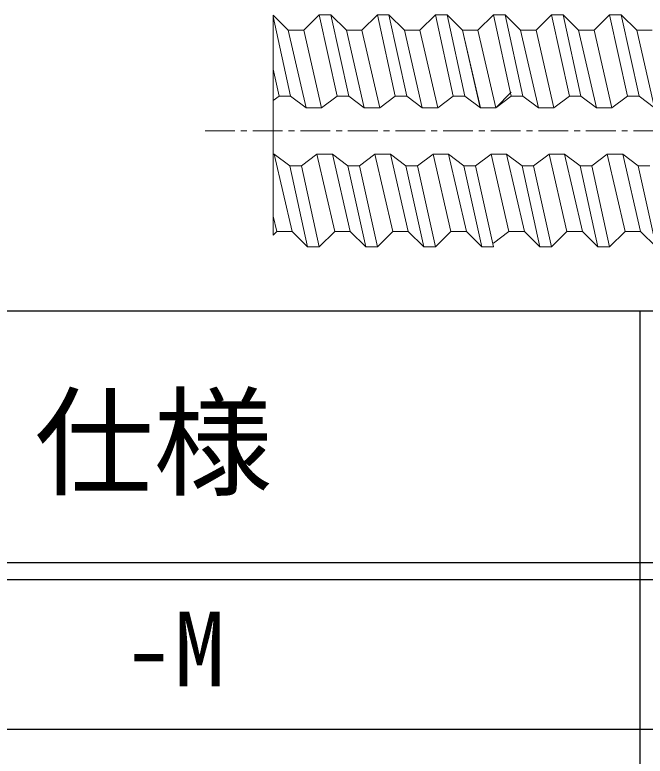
# Model space of a CAD drawing. Units: millimetres, scale not verified. Extents: x -59960 to 29700, y -21000 to 21000.
# Drawn here: x 3779 to 5633, y -7500 to -5319 of the extents above; entities that cross this region are included whole.
import ezdxf
from ezdxf.enums import TextEntityAlignment as Align

# ---------------------------------------------------------------- set-up
doc = ezdxf.new("R2010")
doc.units = ezdxf.units.MM
doc.header["$LTSCALE"] = 70
doc.linetypes.add('USER2', pattern=[2, 1.25, -0.25, 0.25, -0.25])
doc.layers.add('0-4_02_TEXT', color=7, linetype='Continuous')
doc.layers.add('0-7_06_HYOU', color=7, linetype='Continuous')
doc.layers.add('0-6_03_ZU', color=2, linetype='Continuous', lineweight=18)
doc.layers.add('0-9_08_CENTER', color=1, linetype='USER2', lineweight=18)
doc.styles.add('ＭＳ ゴシック', font='')
doc.styles.get('ＭＳ ゴシック').set_extended_font_data('MS Gothic')

msp = doc.modelspace()

# ---------------------------------------------------------------- linework, layer by layer
at = {"layer": '0-6_03_ZU'}
for p, q in [((4538.6, -5319.94), (4583.14, -5364.48)), ((4538.6, -5319.94), (4538.6, -5966.9)), ((4674.22, -5318.94), (4628.68, -5364.48)), ((4708.38, -5318.94), (4674.22, -5318.94)), ((4674.22, -5318.94), (4726.69, -5558.03)), ((4708.38, -5318.94), (4753.92, -5364.48)), ((4708.38, -5318.94), (4760.84, -5558.03)), ((4845, -5318.94), (4799.46, -5364.48)), ((4879.15, -5318.94), (4845, -5318.94)), ((4845, -5318.94), (4897.46, -5558.03)), ((4879.15, -5318.94), (4924.69, -5364.48)), ((4879.15, -5318.94), (4931.62, -5558.03)), ((5015.77, -5318.94), (4970.23, -5364.48)), ((5049.93, -5318.94), (5015.77, -5318.94)), ((5015.77, -5318.94), (5068.24, -5558.03)), ((5049.93, -5318.94), (5095.47, -5364.48)), ((5049.93, -5318.94), (5102.39, -5558.03)), ((5186.55, -5318.94), (5141.01, -5364.48)), ((5186.46, -5318.94), (5238.92, -5558.02)), ((5220.52, -5318.94), (5266.06, -5364.48)), ((5220.52, -5318.94), (5273.07, -5558.02)), ((5357.23, -5318.94), (5409.69, -5558.02)), ((5391.39, -5318.94), (5436.83, -5364.48)), ((5391.39, -5318.94), (5443.85, -5558.02)), ((5528.01, -5318.94), (5580.47, -5558.02)), ((5562.16, -5318.94), (5607.7, -5364.48)), ((5562.16, -5318.94), (5614.62, -5558.02)), ((4538.6, -5323.48), (4590.07, -5558.03)), ((4583.05, -5364.48), (4628.68, -5364.48)), ((4583.14, -5364.48), (4635.6, -5592.18)), ((4628.68, -5364.48), (4681.15, -5592.18)), ((4753.83, -5364.48), (4799.46, -5364.48)), ((4753.92, -5364.48), (4806.38, -5592.18)), ((4799.46, -5364.48), (4851.92, -5592.18)), ((4924.69, -5364.48), (4977.16, -5592.18)), ((4924.69, -5364.48), (4970.23, -5364.48)), ((4970.23, -5364.48), (5022.7, -5592.18)), ((5095.28, -5364.48), (5147.84, -5592.18)), ((5095.28, -5364.48), (5140.92, -5364.48)), ((5095.47, -5364.48), (5147.93, -5592.18)), ((5095.47, -5364.48), (5141.01, -5364.48)), ((5140.92, -5364.48), (5193.38, -5592.18)), ((5141.01, -5364.48), (5193.47, -5592.18)), ((5266.06, -5364.48), (5311.69, -5364.48)), ((5266.06, -5364.48), (5318.61, -5592.18)), ((5311.69, -5364.48), (5364.16, -5592.18)), ((5436.83, -5364.48), (5489.39, -5592.18)), ((5436.83, -5364.48), (5482.47, -5364.48)), ((5482.47, -5364.48), (5534.93, -5592.18)), ((5607.7, -5364.48), (5660.16, -5592.18)), ((5607.7, -5364.48), (5653.24, -5364.48)), ((4538.6, -5479.14), (4555.91, -5558.03)), ((4538.6, -5571.01), (4555.91, -5558.03)), ((4555.91, -5558.03), (4590.07, -5558.03)), ((4635.6, -5592.18), (4590.07, -5558.03)), ((4681.15, -5592.18), (4726.69, -5558.03)), ((4726.69, -5558.03), (4760.84, -5558.03)), ((4806.38, -5592.18), (4760.84, -5558.03)), ((4851.92, -5592.18), (4897.46, -5558.03)), ((4897.46, -5558.03), (4931.62, -5558.03)), ((4977.16, -5592.18), (4931.62, -5558.03)), ((5022.7, -5592.18), (5068.24, -5558.03)), ((5068.24, -5558.03), (5102.39, -5558.03)), ((5147.93, -5592.18), (5102.39, -5558.03)), ((5193.38, -5592.18), (5238.92, -5558.02)), ((5239.01, -5546.64), (5193.47, -5592.18)), ((5238.92, -5558.02), (5273.07, -5558.02)), ((5318.61, -5592.18), (5273.07, -5558.02)), ((5364.16, -5592.18), (5409.69, -5558.02)), ((5409.69, -5558.02), (5443.85, -5558.02)), ((5489.39, -5592.18), (5443.85, -5558.02)), ((5534.93, -5592.18), (5580.47, -5558.02)), ((5580.47, -5558.02), (5614.62, -5558.02)), ((5660.16, -5592.18), (5614.62, -5558.02)), ((4635.6, -5592.18), (4681.15, -5592.18)), ((4806.38, -5592.18), (4851.92, -5592.18)), ((4977.16, -5592.18), (5022.7, -5592.18)), ((5147.84, -5592.18), (5193.38, -5592.18)), ((5147.93, -5592.18), (5193.47, -5592.18)), ((5318.61, -5592.18), (5364.16, -5592.18)), ((5489.39, -5592.18), (5534.93, -5592.18)), ((4538.6, -5728.8), (4541.97, -5728.8)), ((4541.97, -5728.8), (4594.53, -5956.51)), ((4541.97, -5728.8), (4587.51, -5762.96)), ((4667.21, -5728.8), (4621.67, -5762.96)), ((4667.21, -5728.8), (4719.76, -5956.51)), ((4667.21, -5728.8), (4712.75, -5728.8)), ((4712.75, -5728.8), (4765.3, -5956.51)), ((4712.75, -5728.8), (4758.29, -5762.96)), ((4837.98, -5728.8), (4792.44, -5762.96)), ((4837.98, -5728.8), (4890.54, -5956.51)), ((4837.98, -5728.8), (4883.53, -5728.8)), ((4883.53, -5728.8), (4936.08, -5956.51)), ((4883.53, -5728.8), (4929.06, -5762.96)), ((5008.76, -5728.8), (4963.22, -5762.96)), ((5008.76, -5728.8), (5061.31, -5956.51)), ((5008.76, -5728.8), (5054.3, -5728.8)), ((5054.3, -5728.8), (5106.85, -5956.51)), ((5054.3, -5728.8), (5099.84, -5762.96)), ((5179.53, -5728.8), (5133.99, -5762.96)), ((5179.44, -5728.8), (5232, -5956.5)), ((5179.44, -5728.8), (5224.98, -5728.8)), ((5224.98, -5728.8), (5270.52, -5762.95)), ((5224.98, -5728.8), (5277.54, -5956.5)), ((5350.22, -5728.8), (5304.68, -5762.95)), ((5350.22, -5728.8), (5402.77, -5956.5)), ((5350.22, -5728.8), (5395.76, -5728.8)), ((5395.76, -5728.8), (5441.3, -5762.95)), ((5395.76, -5728.8), (5448.31, -5956.5)), ((5520.99, -5728.8), (5475.45, -5762.95)), ((5520.99, -5728.8), (5573.55, -5956.5)), ((5520.99, -5728.8), (5566.53, -5728.8)), ((5566.53, -5728.8), (5612.07, -5762.95)), ((5566.53, -5728.8), (5619.09, -5956.5)), ((4587.51, -5762.96), (4640.07, -6002.04)), ((4587.51, -5762.96), (4621.67, -5762.96)), ((4621.67, -5762.96), (4674.22, -6002.04)), ((4758.29, -5762.96), (4810.84, -6002.04)), ((4758.29, -5762.96), (4792.44, -5762.96)), ((4792.44, -5762.96), (4845, -6002.04)), ((4929.06, -5762.96), (4981.62, -6002.04)), ((4929.06, -5762.96), (4963.22, -5762.96)), ((4963.22, -5762.96), (5015.77, -6002.04)), ((5099.84, -5762.96), (5133.99, -5762.96)), ((5133.99, -5762.96), (5186.55, -6002.04)), ((5270.52, -5762.95), (5323.08, -6002.04)), ((5270.52, -5762.95), (5304.68, -5762.95)), ((5304.68, -5762.95), (5357.14, -6002.04)), ((5441.3, -5762.95), (5493.85, -6002.04)), ((5441.3, -5762.95), (5475.45, -5762.95)), ((5475.45, -5762.95), (5527.91, -6002.04)), ((5612.07, -5762.95), (5664.63, -6002.04)), ((5612.07, -5762.95), (5646.23, -5762.95)), ((4538.6, -5911.49), (4548.99, -5956.51)), ((4538.6, -5966.9), (4548.99, -5956.51)), ((4548.99, -5956.51), (4594.53, -5956.51)), ((4674.22, -6002.04), (4719.76, -5956.51)), ((4719.76, -5956.51), (4765.3, -5956.51)), ((4845, -6002.04), (4890.54, -5956.51)), ((4890.54, -5956.51), (4936.08, -5956.51)), ((5015.77, -6002.04), (5061.31, -5956.51)), ((5061.31, -5956.51), (5106.85, -5956.51)), ((5232, -5956.5), (5186.46, -5990.66)), ((5277.54, -5956.5), (5232, -5956.5)), ((5357.14, -6002.04), (5402.77, -5956.5)), ((5402.77, -5956.5), (5448.31, -5956.5)), ((5527.91, -6002.04), (5573.55, -5956.5)), ((5573.55, -5956.5), (5619.09, -5956.5)), ((5186.55, -6002.04), (5152.39, -6002.04))]:
    msp.add_line(p, q, dxfattribs=at)
for points in [[(5220.52, -5318.94), (5186.46, -5318.94), (5140.92, -5364.48)], [(5391.39, -5318.94), (5357.23, -5318.94), (5311.69, -5364.48)], [(5562.16, -5318.94), (5528.01, -5318.94), (5482.47, -5364.48)], [(5099.84, -5762.96), (5152.39, -6002.04), (5106.85, -5956.51)], [(4674.22, -6002.04), (4640.07, -6002.04), (4594.53, -5956.51)], [(4845, -6002.04), (4810.84, -6002.04), (4765.3, -5956.51)], [(5015.77, -6002.04), (4981.62, -6002.04), (4936.08, -5956.51)], [(5357.14, -6002.04), (5323.08, -6002.04), (5277.54, -5956.5)], [(5527.91, -6002.04), (5493.85, -6002.04), (5448.31, -5956.5)], [(5698.78, -6002.04), (5664.63, -6002.04), (5619.09, -5956.5)]]:
    msp.add_lwpolyline(points, dxfattribs=at)
at = {"layer": '0-7_06_HYOU'}
for p, q in [((2805.34, -6190.04), (13017.82, -6190.04)), ((5617.82, -8890.89), (5617.82, -6190.04)), ((2805.34, -6930.89), (13017.82, -6930.89)), ((2805.34, -6980.89), (13017.82, -6980.89)), ((2805.34, -7420.89), (11017.82, -7420.89))]:
    msp.add_line(p, q, dxfattribs=at)
at = {"layer": '0-9_08_CENTER'}
msp.add_line((4338.6, -5660.49), (11164.3, -5660.49), dxfattribs=at)

# ---------------------------------------------------------------- texts
at = {"layer": '0-4_02_TEXT', "style": 'ＭＳ ゴシック'}
for s, height, p in [('仕様', 256.6, (3836.44, -6782.64)), ('-M', 219.9, (4097.86, -7360.79))]:
    msp.add_text(s, height=height, dxfattribs=at).set_placement(p, align=Align.BOTTOM_LEFT)

doc.saveas('drawing.dxf')
